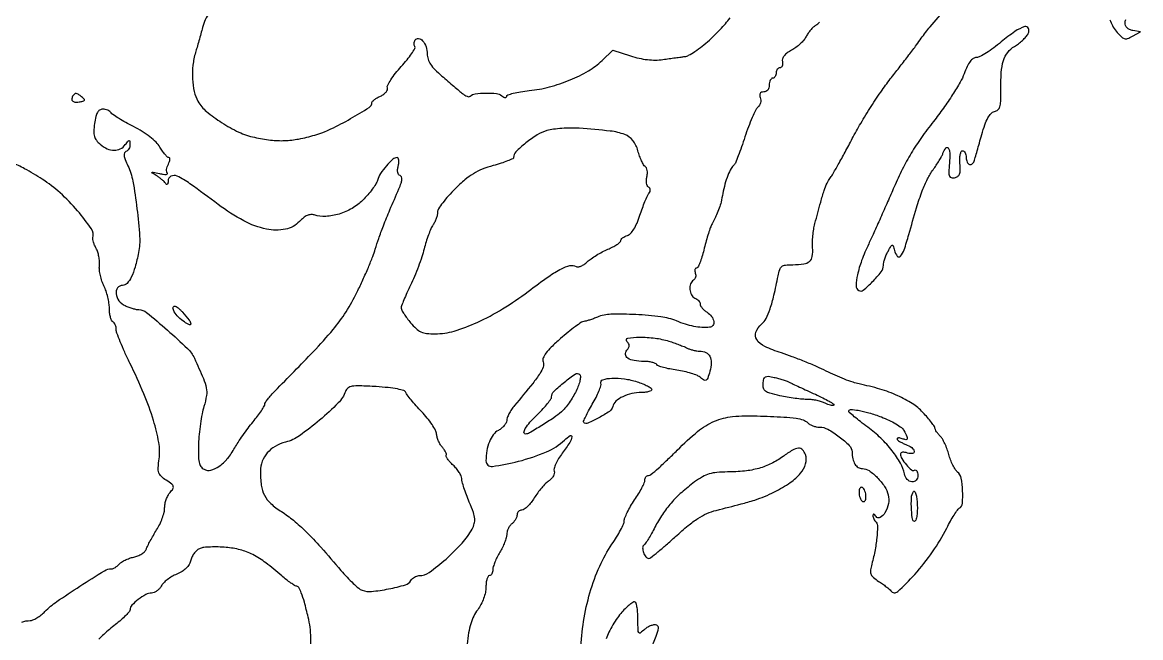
# Model space of a CAD drawing. Extents: x 0 to 1938, y 0 to 2000.
# Drawn here: x 1043.8 to 1367.5, y 693.1 to 871.1 of the extents above; entities that cross this region are included whole.
import ezdxf

# ---------------------------------------------------------------- set-up
doc = ezdxf.new("R2010")
doc.units = 0

msp = doc.modelspace()

# ---------------------------------------------------------------- linework, layer by layer
for points in [[(1205.521349, 689.5, -0.034805), (1206.243911, 697.745928, -0.031967), (1208.109927, 706.055481, -0.033022), (1210.923277, 713.742842, -0.046457), (1214.483926, 720.112952, 0.013512), (1215.831515, 722.190041, 0.016529), (1216.972499, 724.204029, 0.015108), (1217.814981, 725.938445, 0.103076), (1218.018197, 726.862212, -0.095478), (1218.201263, 727.75845, -0.017312), (1218.906954, 729.311541, -0.018087), (1219.875318, 731.095638, -0.015523), (1221.018197, 732.900481, 0.013089), (1222.159927, 734.684237, 0.016199), (1223.124095, 736.404741, 0.01461), (1223.83624, 737.882092, 0.105377), (1224, 738.650481, -0.07826), (1224.081188, 739.166007, -0.090461), (1224.31618, 739.603579, -0.100781), (1224.665857, 739.896108, -0.124579), (1225.076357, 740, 0.177125), (1225.747195, 740.245342, 0.005734), (1227.956757, 742.154907, 0.010383), (1230.526639, 744.524773, 0.006954), (1233.370494, 747.335853, -0.026454), (1239.27981, 752.738249, -0.070819), (1244.141857, 755.694599, -0.076714), (1249.401069, 757.047491, -0.035148), (1256.5, 757.249059, -0.00265), (1264.199329, 756.885516, -0.020792), (1267.765906, 756.549049, -0.047188), (1269.829886, 756.065904, -0.115569), (1271.147712, 755.25, 0.069041), (1271.782353, 754.770918, 0.038923), (1272.660463, 754.367188, 0.038017), (1273.628145, 754.091915, 0.050329), (1274.538971, 754, -0.126843), (1276.979764, 753.370681, -0.036408), (1280.276666, 751.222609, -0.034312), (1283.172915, 748.688347, -0.192714), (1283.963556, 746.831787, 0.047763), (1284.19993, 744.825838, 0.086199), (1284.819232, 743.296307, 0.114355), (1285.769001, 742.344663, 0.140581), (1286.970625, 742, -0.153352), (1288.910139, 741.390816, -0.046983), (1291.281995, 739.382612, -0.046954), (1293.358944, 736.816849, -0.085395), (1294.446588, 734.356788, -0.11277), (1294.499876, 731.856922, -0.078394), (1293.501908, 729.203556, -0.136729), (1292.105901, 727.814762, -0.398616), (1290.905842, 728.11811, 0.032139), (1290.566625, 728.584495, 0.130982), (1290.283222, 728.785632, 0.352413), (1290.098131, 728.724109, 0.140326), (1290.015313, 728.45, 0.069985), (1290.074575, 727.978981, 0.038255), (1290.269841, 727.429375, 0.037246), (1290.558673, 726.890862, 0.048398), (1290.903295, 726.45, -0.200522), (1291.367729, 725.232429, -0.018822), (1291.142029, 721.967917, -0.022376), (1290.541595, 718.032686, -0.017561), (1289.552106, 713.830797, 0.047188), (1289.295146, 712.352358, 0.130272), (1289.484188, 711.321129, 0.111521), (1290.184422, 710.423555, 0.029765), (1291.661871, 709.353895, -0.011568), (1292.796365, 708.593845, -0.012723), (1293.858368, 707.805036, -0.012195), (1294.72962, 707.08789, -0.060873), (1295.153852, 706.619652, 0.450306), (1297.176168, 706.396203, 0.026318), (1302.095084, 711.348663, 0.030304), (1307.2898, 717.921912, 0.034808), (1311.392518, 724.787894, -0.01013), (1312.450977, 726.775728, -0.013075), (1313.506528, 728.553982, -0.010859), (1314.45198, 729.985909, -0.103353), (1314.980984, 730.488248, 0.235167), (1315.89596, 731.963073, 0.034616), (1315.983286, 735.580423, 0.036165), (1315.553718, 739.223625, 0.173821), (1314.507177, 740.994044, -0.078945), (1313.862642, 741.728165, -0.025315), (1313.14925, 742.996602, -0.024544), (1312.486248, 744.511128, -0.025135), (1311.980751, 746.071486, 0.023099), (1311.476743, 747.649122, 0.021395), (1310.817906, 749.215295, 0.02194), (1310.110908, 750.557373, 0.064256), (1309.473574, 751.383569, -0.024532), (1308.907562, 752.008026, -0.027056), (1308.424914, 752.665575, -0.027879), (1308.078363, 753.266168, -0.109099), (1307.972942, 753.678571, 0.146525), (1307.808629, 754.167989, 0.010053), (1306.932076, 755.357679, 0.013668), (1305.801962, 756.748255, 0.009809), (1304.467562, 758.241186, 0.062413), (1301.384231, 760.823133, 0.03812), (1297.204302, 763.086378, 0.033), (1292.048206, 764.992388, 0.022726), (1286, 766.48956, -0.032773), (1284.250123, 766.960203, -0.011023), (1281.765625, 767.867982, -0.010913), (1279.053857, 768.995931, -0.012281), (1276.5, 770.199993, 0.012939), (1273.698816, 771.516161, 0.007099), (1270.20625, 772.989387, 0.007072), (1266.616313, 774.385218, 0.011215), (1263.5, 775.467475, -0.030767), (1258.676534, 777.356887, -0.134552), (1256.35994, 779.317471, -0.252762), (1256.13475, 781.438182, -0.115075), (1257.801452, 783.780185, 0.095455), (1259.087388, 785.446311, 0.034991), (1260.242707, 788.201691, 0.025189), (1261.364256, 792.150883, 0.009605), (1262.540878, 797.75, -0.031715), (1263.017845, 799.607661, -0.152492), (1263.642525, 800.487524, -0.138156), (1264.692288, 800.902172, -0.024364), (1266.829455, 801.015313, 0.031582), (1270.0048, 801.229386, 0.145042), (1271.673063, 801.971455, 0.181955), (1272.458356, 803.394636, 0.055762), (1272.54033, 805.890398, -0.028195), (1272.505722, 807.44907, -0.0157), (1272.630232, 809.345187, -0.01562), (1272.877295, 811.26169, -0.024343), (1273.221244, 812.890398, -0.002524), (1274.8975, 819.145094, -0.013468), (1275.921554, 822.529409, -0.024544), (1276.738111, 824.63566, -0.066209), (1277.576748, 826, 0.039961), (1278.291757, 827.03734, 0.00304), (1279.976575, 829.996875, 0.004169), (1281.937837, 833.560547, 0.003163), (1284.03125, 837.5, -0.013272), (1286.479562, 841.890744, -0.008663), (1289.524253, 846.828653, -0.008714), (1292.662435, 851.543234, -0.01644), (1295.382188, 855.214562, 0.002494), (1297.907757, 858.432136, 0.00239), (1300.437268, 861.720364, 0.002366), (1302.641254, 864.642529, 0.008609), (1304, 866.52876, -0.023045), (1306.570306, 869.888042, -0.00531), (1311.219039, 875.29848, -0.005573)], [(1097.879049, 873.946197, 0.085216), (1095.953756, 869.677032, -0.002603), (1095.470866, 867.853374, -0.00188), (1094.91423, 865.824898, -0.001899), (1094.370594, 863.900898, -0.004128), (1093.935477, 862.429002, 0.046886), (1093.184133, 858.759886, 0.039568), (1093.068435, 854.796703, 0.04123), (1093.559176, 851.109709, 0.076722), (1094.641097, 848.302632, 0.088167), (1097.107849, 845.355518, 0.032476), (1101.495743, 842.135448, 0.032635), (1106.486237, 839.390236, 0.056087), (1110.977657, 837.87382, 0.024027), (1115.678566, 837.0886, 0.038666), (1119.734964, 836.925571, 0.038443), (1123.784732, 837.389148, 0.023417), (1128.467473, 838.523433, 0.039884), (1133.127372, 840.299823, 0.018926), (1138.824942, 843.278913, 0.010757), (1144.182215, 846.498505, 0.257512), (1145, 847.981065, -0.206298), (1145.145496, 848.318693, -0.030481), (1145.728585, 848.805926, -0.030164), (1146.530349, 849.325307, -0.021751), (1147.480288, 849.809065, 0.047544), (1148.395226, 850.336016, 0.064194), (1149.095975, 850.983318, 0.080573), (1149.489443, 851.645691, 0.182541), (1149.497541, 852.21958, -0.211905), (1149.551149, 852.97725, -0.021885), (1150.48118, 854.55719, -0.024224), (1151.820848, 856.417014, -0.017015), (1153.496318, 858.379365, 0.01395), (1155.167297, 860.312341, 0.021534), (1156.489411, 862.081166, 0.017238), (1157.426775, 863.561986, 0.277683), (1157.420048, 864.129365, -0.093453), (1157.262091, 864.54001, -0.05959), (1157.230391, 865.052265, -0.057156), (1157.322234, 865.58278, -0.067091), (1157.530011, 866.048558, -0.305956), (1158.504572, 866.487748, -0.174879), (1159.674129, 865.823244, -0.096417), (1160.658774, 864.085902, -0.08102), (1161, 861.993918, 0.081419), (1161.244876, 860.500082, 0.065845), (1161.962046, 859.039592, 0.048939), (1163.246314, 857.470029, 0.020624), (1165.25, 855.618337, -0.000015), (1166.999349, 854.130523, -0.000015), (1168.741146, 852.64895, -0.000015), (1170.256966, 851.359436, -0.000062), (1171.166667, 850.585308, 0.035791), (1171.847739, 850.084931, 0.05204), (1172.515856, 849.755498, 0.065665), (1173.075954, 849.628504, 0.222891), (1173.419226, 849.752559, -0.164679), (1174.864324, 850.466677, -0.028694), (1177.940362, 850.698331, -0.029301), (1181.031988, 850.572148, -0.149434), (1182.601258, 849.915964, 0.037518), (1183.153354, 849.523711, 0.10468), (1183.599927, 849.368688, 0.22435), (1183.879656, 849.460106, 0.206236), (1184, 849.73946, -0.32305), (1184.301988, 850.158083, -0.018318), (1185.92255, 850.631628, -0.022426), (1188.036074, 851.066267, -0.013971), (1190.54485, 851.39435, 0.039289), (1196.394595, 852.462665, 0.033343), (1202.346712, 854.473756, 0.034543), (1207.676105, 857.124536, 0.05962), (1211.614344, 860.116635), (1214.728688, 863.129367), (1219.840509, 861.457375, 0.023615), (1222.321716, 860.773637, 0.027306), (1224.739322, 860.365919, 0.028894), (1227.053824, 860.239182, 0.034796), (1229.226165, 860.397245, -0.000977), (1231.013021, 860.649498, -0.000904), (1232.847724, 860.901472, -0.000901), (1234.481949, 861.119906, -0.003025), (1235.553319, 861.254553, 0.099774), (1236.649581, 861.615243, 0.017922), (1238.489335, 862.749775, 0.01871), (1240.577733, 864.259213, 0.015951), (1242.664883, 866, 0.023493), (1245.828875, 869.092905, 0.023677), (1248.680071, 872.461268, 0.015574)], [(1274.537795, 871.246951, -0.053036), (1274.028339, 870.658342, -0.060368), (1273.426537, 870.218826, 0.059967), (1272.739436, 869.717854, 0.027515), (1271.969671, 868.917619, 0.02677), (1271.242451, 867.975653, 0.033335), (1270.676537, 867.025706, -0.058095), (1270.010629, 866.023997, -0.02905), (1268.960083, 864.920527, -0.028384), (1267.725864, 863.891198, -0.037198), (1266.485449, 863.10657, 0.036253), (1265.219736, 862.309281, 0.065849), (1264.339969, 861.462818, 0.086349), (1263.867465, 860.599773, 0.130576), (1263.808773, 859.75, -0.058224), (1263.858687, 859.080433, -0.08922), (1263.732108, 858.514063, -0.119602), (1263.454942, 858.13861, -0.175984), (1263.073324, 858, 0.138539), (1262.664025, 857.884373, 0.100098), (1262.315289, 857.559375, 0.085748), (1262.080476, 857.073285, 0.069846), (1262, 856.5, -0.064853), (1261.925306, 855.926543, -0.082425), (1261.70625, 855.440625, -0.098894), (1261.381354, 855.115568, -0.148195), (1261, 855, 0.191087), (1260.618118, 854.848523, 0.088204), (1260.29375, 854.4125, 0.068025), (1260.073693, 853.765418, 0.048028), (1260, 853, -0.071853), (1259.884887, 852.203107, -0.097797), (1259.549126, 851.561141, -0.110377), (1259.031382, 851.147519, -0.114041), (1258.393011, 851, 0.076529), (1257.728966, 850.897763, 0.182478), (1257.342798, 850.59401, 0.166868), (1257.233625, 850.088296, 0.062164), (1257.410382, 849.372945, -0.08494), (1257.55124, 848.666962, -0.067753), (1257.467559, 847.893972, -0.067973), (1257.180922, 847.173966, -0.086765), (1256.728266, 846.622945, 0.101345), (1256.090403, 845.799027, 0.011223), (1255.08268, 843.62674, 0.013309), (1253.998799, 840.954186, 0.010406), (1252.960895, 838, -0.004892), (1251.974394, 835.089904, -0.00721), (1251.046551, 832.55625, -0.003736), (1250.217635, 830.437562, -0.124613), (1249.899704, 830, 0.095727), (1248.972867, 828.866503, 0.028849), (1248.026815, 826.840556, 0.027047), (1247.183971, 824.340068, 0.023059), (1246.563217, 821.626892, -0.011869), (1246.054535, 819.149924, -0.029022), (1245.532591, 817.363855, -0.024259), (1244.753508, 815.473099, -0.006235), (1243.310631, 812.5, 0.032412), (1242.843766, 811.394209, 0.00826), (1242.2348, 809.545313, 0.008383), (1241.60847, 807.406638, 0.008405), (1241.054763, 805.25, -0.014676), (1240.511201, 803.237969, -0.022777), (1239.913721, 801.542187, -0.018928), (1239.332881, 800.248991, -0.285065), (1238.931644, 800, 0.19276), (1238.645872, 799.885578, 0.145008), (1238.475683, 799.589088, 0.096647), (1238.457409, 799.136891, 0.053577), (1238.599558, 798.601151, -0.078162), (1238.72431, 798.017004, -0.076891), (1238.66489, 797.419289, -0.081902), (1238.435515, 796.900093, -0.109884), (1238.068174, 796.542134, 0.17742), (1237.234023, 795.480633, 0.099833), (1237.042195, 793.832114, 0.100499), (1237.503972, 792.247079, 0.182118), (1238.5, 791.361626, -0.061929), (1239.073547, 791.055625, -0.060606), (1239.559375, 790.61657, -0.065917), (1239.888934, 790.117073, -0.113377), (1240, 789.633558, 0.128812), (1240.138774, 789.103827, 0.045533), (1240.5875, 788.45273, 0.041522), (1241.234714, 787.795119, 0.038049), (1242, 787.232073, -0.089234), (1243.303483, 786.050824, -0.121985), (1243.938025, 784.605856, -0.191322), (1243.695701, 783.452329, -0.228175), (1242.75, 782.889309, -0.037951), (1240.534787, 782.861712, -0.031194), (1238.187623, 783.158491, -0.029036), (1235.728672, 783.776411, -0.023629), (1233.178382, 784.711678, 0.068241), (1228.650976, 785.92809, 0.019495), (1221.389487, 786.563064, 0.018286), (1214.182199, 786.647172, 0.091596), (1210.248133, 785.818607, -0.010618), (1209.111315, 785.37895, -0.010941), (1207.968075, 784.992579, -0.010725), (1206.963969, 784.701035, -0.044992), (1206.345314, 784.594067, 0.130682), (1205.647422, 784.346273, 0.008487), (1203.879935, 783.089668, 0.011897), (1201.809616, 781.48683, 0.008569), (1199.57401, 779.604801, 0.012091), (1196.899454, 777.157499, 0.04112), (1195.336845, 775.387915, 0.069047), (1194.576274, 774.006538, 0.169792), (1194.543088, 772.864243, -0.157518), (1194.535475, 771.382196, -0.065726), (1193.658008, 769.560436, -0.025343), (1191.539225, 766.659392, -0.002712), (1186.251221, 760.211782, 0.025798), (1185.390449, 759.057477, 0.026605), (1184.662663, 757.832161, 0.027545), (1184.150282, 756.708102, 0.09323), (1184.001221, 755.91898, -0.121244), (1183.828776, 755.220609, -0.053512), (1183.295986, 754.425415, -0.048601), (1182.519512, 753.66274, -0.047012), (1181.602136, 753.054662, 0.10873), (1180.128268, 751.792933, 0.064676), (1178.981117, 749.775425, 0.055466), (1178.245903, 747.189638, 0.041574), (1178, 744.237319, 0.452358), (1179.849472, 742.611374, 0.032408), (1187.419174, 744.092702, 0.03516), (1195.534517, 746.85732, 0.08872), (1200.75, 750.241663, -0.049447), (1202.424049, 751.524262, -0.646145), (1202.904891, 751.20066, -0.103646), (1202.245013, 749.526448, -0.014673), (1200.108219, 746.477913, 0.023672), (1199.039349, 744.893057, 0.030417), (1198.2196, 743.338276, 0.031292), (1197.713942, 742.002278, 0.16797), (1197.739679, 741.236003, -0.145615), (1197.788254, 740.608124, -0.071926), (1197.507195, 739.851326, -0.061902), (1196.95846, 739.087294, -0.053374), (1196.21348, 738.436974, 0.045538), (1195.276515, 737.644529, 0.017812), (1194.130511, 736.39482, 0.017457), (1192.979119, 734.946291, 0.020783), (1192.00046, 733.500745, -0.027153), (1191.068055, 732.160599, -0.033691), (1190.055766, 731.028344, -0.035832), (1189.105329, 730.224073, -0.158984), (1188.418441, 730, 0.09609), (1187.877046, 729.894986, 0.097203), (1187.416667, 729.595343, 0.098608), (1187.108437, 729.148114, 0.102067), (1187, 728.622445, -0.086594), (1186.892217, 728.004766, -0.04354), (1186.559375, 727.28386, -0.041499), (1186.073942, 726.578122, -0.048188), (1185.5, 726, 0.062692), (1184.925842, 725.387197, 0.044217), (1184.440625, 724.576365, 0.044558), (1184.109903, 723.702562, 0.068298), (1184, 722.901725, -0.070746), (1183.867439, 721.969537, -0.022192), (1183.413598, 720.630984, -0.021678), (1182.767822, 719.163743, -0.022393), (1182.003738, 717.77417, 0.021154), (1181.239374, 716.392205, 0.021021), (1180.59278, 714.947725, 0.021423), (1180.136152, 713.640273, 0.072886), (1180.003738, 712.75, -0.055183), (1179.928182, 712.080565, -0.074666), (1179.707348, 711.514063, -0.094024), (1179.381831, 711.134005, -0.170382), (1179, 711, 0.269454), (1178.614868, 710.776201, 0.056117), (1178.29375, 710.028945, 0.044833), (1178.072618, 708.960846, 0.028644), (1178, 707.69428, -0.054099), (1177.833068, 706.155959, -0.033461), (1177.324609, 704.408042, -0.032497), (1176.55853, 702.669046, -0.038947), (1175.61194, 701.151726, 0.046542), (1174.484169, 699.281429, 0.037598), (1173.626012, 697.097701, 0.031639), (1172.992026, 694.461633, 0.017927), (1172.543673, 691.207446, -0.007779)], [(1358.608661, 871.886762, 0.049086), (1359.339836, 870.212689, 0.043959), (1360.406731, 868.645653, 0.018806), (1361.841071, 867.020845, 0.125065), (1362.74853, 866.450479, 0.166754), (1363.688494, 866.467561, 0.040484), (1365.120768, 867.123673), (1367.5, 868.45604), (1365.25, 868.797571, -0.06371), (1364.30975, 869.065798, -0.09313), (1363.596614, 869.544175, -0.103397), (1363.155119, 870.206215, -0.095812), (1363, 871.008278, -0.129789), (1363.246349, 871.941328, -0.133146)], [(1043.68161, 697.566701, -0.090235), (1046.063001, 698, 0.105858), (1046.879527, 698.17483, 0.031837), (1048.009369, 698.770976, 0.030337), (1049.224778, 699.620122, 0.028738), (1050.351871, 700.624598, -0.044805), (1053.771576, 703.480789, -0.008647), (1060.482932, 707.964751, -0.004712), (1067.562118, 712.425651, -0.139103), (1069.586638, 713, 0.091984), (1070.116566, 713.098322, 0.042726), (1070.748178, 713.405224, 0.040396), (1071.375569, 713.851663, 0.044747), (1071.899982, 714.379485, -0.077625), (1072.548032, 714.951471, -0.030687), (1073.590142, 715.530066, -0.029462), (1074.81308, 716.027871, -0.032579), (1076.046029, 716.359206, 0.047771), (1077.242529, 716.719992, 0.046808), (1078.357529, 717.303142, 0.050722), (1079.234625, 718.007762, 0.110219), (1079.700546, 718.729721, -0.028155), (1080.101261, 719.652068, -0.007465), (1080.844365, 721.075706, -0.007549), (1081.739672, 722.67218, -0.007702), (1082.676943, 724.230128, 0.028237), (1083.566182, 725.855769, 0.024244), (1084.317602, 727.655051, 0.024968), (1084.839339, 729.358562, 0.061897), (1085, 730.651387, -0.04998), (1085.116109, 731.810043, -0.035728), (1085.465358, 733.066214, -0.03627), (1085.977087, 734.227331, -0.062066), (1086.584198, 735.093038, 0.038024), (1087.414478, 736.163831, 0.226089), (1087.509782, 736.845859, 0.156114), (1087.04286, 737.50603, 0.016361), (1085.47394, 738.609032, -0.039332), (1083.979782, 739.765458, -0.128652), (1083.303068, 740.803747, -0.097477), (1083.123468, 742.20616, -0.017314), (1083.3932, 744.852055, 0.078305), (1083.299016, 749.543079, 0.030078), (1081.767007, 755.899573, 0.025024), (1078.988023, 763.591846, 0.01454), (1074.930886, 772.537336, -0.007501), (1073.425393, 775.736272, -0.009882), (1072.154698, 778.699464, -0.007624), (1071.184242, 781.20081, -0.088945), (1071, 782.228319, 0.054504), (1070.92583, 782.906706, 0.049259), (1070.70625, 783.577755, 0.052388), (1070.383104, 784.142982, 0.098614), (1070, 784.5, -0.155925), (1069.613652, 784.951437, -0.036975), (1069.29375, 785.902144, -0.034535), (1069.073471, 787.101579, -0.028154), (1069, 788.405379, 0.038003), (1068.886782, 789.89283, 0.021943), (1068.537345, 791.654481, 0.021837), (1068.028536, 793.401778, 0.033941), (1067.425003, 794.849881, -0.035201), (1066.841556, 796.259771, -0.026063), (1066.391585, 797.886402, -0.026565), (1066.127642, 799.47496, -0.052309), (1066.118682, 800.753519, 0.042608), (1066.133664, 801.966513, 0.028592), (1065.953825, 803.342259, 0.028826), (1065.623558, 804.664395, 0.049446), (1065.180176, 805.70949, -0.021039), (1064.734629, 806.613366, -0.024954), (1064.393978, 807.502154, -0.024957), (1064.185225, 808.267722, -0.124313), (1064.198949, 808.70949, 0.224763), (1063.741718, 811.476456, 0.025819), (1059.779689, 816.607166, 0.030748), (1054.728532, 821.809315, 0.043274), (1049.591211, 825.732205, 0.014278), (1044.464287, 828.785283, 0.043251), (1040.762429, 830.447764, 0.038)], [(1127.006782, 686.120692, 0.034747), (1127.323463, 693.048666, 0.053301), (1126.543655, 699, 0.006913), (1125.432118, 703.34198, 0.026472), (1124.561299, 705.993071, 0.040976), (1123.792031, 707.57663, 0.265133), (1123.049744, 708, -0.146584), (1122.607765, 708.132419, -0.010248), (1121.529019, 708.874688, -0.013834), (1120.265341, 709.837028, -0.009946), (1118.906733, 710.977661, 0.018855), (1114.291165, 714.714578, 0.043), (1110.48935, 717.081926, 0.052422), (1106.845898, 718.479355, 0.044718), (1102.790221, 719.184375, 0.014678), (1100.528236, 719.305247, 0.015415), (1098.299823, 719.290103, 0.015228), (1096.383226, 719.159425, 0.064033), (1095.261355, 718.900978, 0.087513), (1094.445166, 718.423971, 0.050052), (1093.650612, 717.600127, 0.047987), (1092.995306, 716.580862, 0.057457), (1092.592828, 715.513832, -0.071394), (1092.084936, 714.272783, -0.064125), (1091.233352, 713.173421, -0.057247), (1090.035598, 712.225894, -0.039804), (1088.500475, 711.435752, 0.03399), (1087.109459, 710.740097, 0.030062), (1085.764529, 709.836098, 0.031286), (1084.651487, 708.87076, 0.075744), (1084.000883, 708.00165, -0.059502), (1083.463783, 707.233604, -0.052759), (1082.740585, 706.578212, -0.055807), (1081.949887, 706.126187, -0.097416), (1081.214816, 705.966731, 0.120078), (1079.526061, 705.520358, 0.039902), (1077.365582, 704.113561, 0.037981), (1075.507774, 702.441351, 0.192839), (1075, 701.173737, -0.180436), (1074.792226, 700.616727, -0.015786), (1073.751563, 699.48982, -0.019124), (1072.377987, 698.196399, -0.013687), (1070.75, 696.853482, 0.009794), (1069.027097, 695.454664, 0.009867), (1067.364593, 693.992785, 0.00972), (1065.967006, 692.663261, 0.038726)], [(1225.612049, 689.716396, 0.023179), (1227.304869, 693.530596, 0.046277), (1227.947546, 695.775163, 0.362415), (1227.456516, 696.65506, 0.117914), (1226.727664, 696.751581, 0.05628), (1225.798684, 696.548205, 0.051274), (1224.827121, 696.102125, 0.050713), (1223.962755, 695.466294, -0.02502), (1222.728946, 694.457216, -0.422265), (1222.260144, 694.534603, -0.148282), (1222.029271, 695.246326, -0.004815), (1222, 698.285995, 0.016112), (1221.9421, 700.082277, 0.022641), (1221.766515, 701.676202, 0.019992), (1221.516387, 702.942815, 0.198101), (1221.205156, 703.373207, 0.280083), (1220.726763, 703.376748, 0.02819), (1219.741288, 702.709566, 0.028863), (1218.572886, 701.706899, 0.01873), (1217.33794, 700.424176, 0.030176), (1216.054173, 698.79922, 0.018595), (1214.736448, 696.748411, 0.018626), (1213.580644, 694.615914, 0.031503), (1212.796191, 692.741952, -0.001207)]]:
    msp.add_lwpolyline(points, format="xyb")
for points in [[(1327.150758, 865.478492, -0.015403), (1324.969415, 863.763683, -0.019234), (1322.838804, 862.315557, -0.017767), (1320.991727, 861.250713, -0.122465), (1319.983466, 861, 0.154277), (1319.062171, 860.7088, 0.078647), (1318.181224, 859.855852, 0.052201), (1317.309913, 858.403165, 0.020633), (1316.412994, 856.25, -0.043016), (1315.277758, 853.834965, -0.011853), (1313.085171, 850.251563, -0.011884), (1310.39763, 846.294184, -0.012162), (1307.545082, 842.5, 0.014055), (1304.035503, 837.794921, 0.018013), (1301.089455, 833.266254, 0.018331), (1298.517962, 828.604371, 0.015488), (1296.137094, 823.5, -0.001963), (1294.269326, 819.195476, -0.001527), (1292.205289, 814.528125, -0.001544), (1290.254358, 810.188782, -0.003742), (1288.779988, 807, 0.020574), (1286.748707, 802.187907, 0.036809), (1285.543702, 798.070376, 0.044385), (1285.159191, 794.944826, 0.268946), (1285.900022, 793.56179, 0.320609), (1287.228503, 793.650846, 0.026746), (1289.922274, 796.115081, 0.030284), (1292.366613, 798.925518, 0.15987), (1293.035435, 800.826923, -0.05376), (1293.139809, 801.634102, -0.02157), (1293.44695, 802.705673, -0.021047), (1293.880295, 803.841883, -0.024944), (1294.386576, 804.873241, -0.005565), (1295.286704, 806.455093, -0.231374), (1295.604203, 806.666566, -0.366639), (1295.866797, 806.498249, -0.010543), (1296.257521, 805.123241, 0.099285), (1297.059947, 803.477666, 0.470357), (1297.96955, 803.441383, 0.102548), (1299.039235, 805.279767, 0.012588), (1300.409409, 809.75, -0.004706), (1302.654287, 817.508402, -0.016761), (1304.303571, 822.409878, -0.026031), (1305.791309, 825.831414, -0.043788), (1307.426424, 828.5, 0.012301), (1308.323945, 829.776951, 0.011296), (1309.184338, 831.132812, 0.011376), (1309.89677, 832.376775, 0.036076), (1310.292232, 833.25, -0.068767), (1311.122116, 834.804222, -0.525534), (1311.813167, 834.787154, -0.142535), (1312.248366, 833.356023, -0.022857), (1312.149023, 830.405842, 0.01004), (1311.992546, 827.769608, 0.095189), (1312.161424, 826.656723, 0.258066), (1312.676385, 826.200237, 0.105803), (1313.641818, 826.191215, 0.101304), (1314.541781, 826.575323, 0.151234), (1315.066022, 827.243478, 0.090059), (1315.276748, 828.366659, 0.021157), (1315.206718, 830.285373, -0.025265), (1315.165676, 831.736677, -0.044274), (1315.29838, 832.930149, -0.058626), (1315.567067, 833.750978, -0.292252), (1315.956718, 834, -0.184486), (1316.354991, 833.84787, -0.090306), (1316.693536, 833.4125, -0.070168), (1316.922982, 832.765313, -0.050191), (1317, 832, 0.101078), (1317.263064, 830.712001, 0.220198), (1317.994917, 830.051265, 0.277049), (1318.829533, 830.255194, 0.129357), (1319.41686, 831.25, -0.000023), (1319.640769, 832.0403, -0.000002), (1320.180445, 833.944752, -0.000003), (1320.823746, 836.214792, -0.000002), (1321.519066, 838.668304, -0.015541), (1322.429536, 841.537844, -0.041162), (1323.307917, 843.501639, -0.06097), (1324.209597, 844.752284, -0.143106), (1325.188189, 845.338961, 0.118135), (1326.162818, 845.860018, 0.135075), (1326.737147, 846.74407, 0.067682), (1327.005564, 848.285087, 0.012529), (1327.040878, 851.170658, -0.01781), (1327.164452, 856.590198, -0.05921), (1327.789745, 860.092108, -0.091732), (1329.019001, 862.465267, -0.09753), (1330.994235, 864.181907, 0.032982), (1332.160886, 864.957924, 0.025562), (1333.324137, 865.945729, 0.026165), (1334.317647, 866.984044, 0.054964), (1334.948476, 867.903726, 0.221619), (1335.032097, 869.416833, 0.391131), (1333.986236, 869.914505, 0.077), (1331.108361, 868.505718, 0.022028)], [(1058.488892, 849.982027, 0.102076), (1058.141695, 849.031249, 0.255493), (1058.389321, 848.360388, 0.176393), (1059.214323, 848.042566, 0.052863), (1060.577456, 848.161603, 0.021049), (1061.558794, 848.396375, 0.307156), (1061.776262, 848.655685, 0.235521), (1061.64175, 849.012221, 0.013835), (1060.744753, 849.798558, 0.03643), (1059.975362, 850.346974, 0.116848), (1059.380616, 850.539977, 0.171997), (1058.89952, 850.412248, 0.104642)], [(1064.70665, 841.849577, 0.022234), (1064.505403, 839.591073, 0.077471), (1064.665986, 838.140072, 0.100108), (1065.230984, 837.01221, 0.052818), (1066.324981, 835.882846, 0.064201), (1068.375271, 834.575776, 0.10566), (1070.370113, 834.111269, 0.124317), (1072.153099, 834.5271, 0.111711), (1073.607954, 835.75, -0.007341), (1074.43156, 836.802516, -0.210776), (1074.730223, 836.956738, -0.406628), (1074.917026, 836.795777, -0.017021), (1074.968197, 835.833333, -0.067558), (1074.890584, 835.166279, -0.066091), (1074.63792, 834.538671, -0.071542), (1074.255881, 834.043935, -0.112634), (1073.799189, 833.766396, 0.221422), (1073.359014, 833.350069, 0.129107), (1073.269857, 832.614559, 0.061082), (1073.579293, 831.442759, 0.015721), (1074.363743, 829.645898, -0.066349), (1075.782526, 825.225273, -0.014092), (1076.992354, 817.213514, -0.014112), (1077.748704, 809.145234, -0.066008), (1077.438985, 804.5, -0.018536), (1076.440129, 800.336726, -0.045479), (1075.322133, 797.397179, -0.068469), (1074.106952, 795.586412, -0.213931), (1072.799112, 795, 0.238218), (1071.375503, 794.280935, 0.193032), (1070.940245, 792.604221, 0.132376), (1071.778721, 790.567954, 0.122973), (1073.547053, 789.160515, 0.01863), (1074.626935, 788.716282, 0.01723), (1075.76517, 788.340901, 0.017518), (1076.801308, 788.077357, 0.053561), (1077.521376, 788, -0.173319), (1079.718002, 787.214982, -0.00816), (1085.809465, 782.055214, -0.011252), (1091.570161, 776.778243, -0.094068), (1093.611391, 773.913615, -0.005986), (1096.220049, 768.065085, -0.052916), (1097.059382, 765.369418, -0.089868), (1097.097211, 763.126426, -0.032232), (1096.375616, 760, 0.025202), (1095.841798, 757.826926, 0.011666), (1095.357785, 754.958387, 0.011522), (1094.988294, 751.914133, 0.015716), (1094.805151, 749.156212, 0.010636), (1094.758751, 745.746863, 0.051572), (1094.972276, 743.826133, 0.097455), (1095.491168, 742.625913, 0.115062), (1096.403332, 741.79416, 0.192683), (1098.354751, 741.540018, 0.089976), (1100.711004, 742.62254, 0.06785), (1103.141417, 744.866923, 0.045084), (1105.28556, 748.00388, -0.017905), (1106.24378, 749.583484, -0.007956), (1107.613551, 751.598651, -0.007863), (1109.132864, 753.688436, -0.01053), (1110.579591, 755.531826, 0.00977), (1111.889786, 757.196037, 0.013485), (1112.995255, 758.743115, 0.010067), (1113.846477, 760.061473, 0.139186), (1114, 760.60229, -0.147941), (1114.152971, 761.107978, -0.015867), (1114.871984, 762.116763, -0.018426), (1115.831585, 763.284635, -0.013835), (1116.968457, 764.499298, 0.003439), (1128.014376, 775.819868, 0.01837), (1133.766977, 782.254343, 0.031388), (1137.501934, 787.376782, 0.027944), (1140.727398, 793.124428, 0.006955), (1142.382003, 796.624454, 0.006689), (1143.960876, 800.214676, 0.006639), (1145.267918, 803.415701, 0.024016), (1145.973366, 805.5, -0.015176), (1146.9468, 808.552726, -0.008329), (1148.313267, 812.231087, -0.006368), (1150.189543, 816.860227, -0.002786), (1152.789638, 822.952353, 0.0175), (1153.432068, 824.589399, 0.06173), (1153.673498, 825.691443, 0.122622), (1153.566174, 826.393666, 0.216637), (1153.14466, 826.785113, -0.175884), (1152.731905, 827.112092, -0.091212), (1152.490523, 827.733118, -0.0678), (1152.44501, 828.584683, -0.041), (1152.610127, 829.58276, 0.034835), (1152.775144, 830.509242, 0.060385), (1152.764211, 831.289936, 0.090631), (1152.592807, 831.815255, 0.275315), (1152.282722, 832, 0.187763), (1151.05171, 831.520829, 0.02934), (1149.203071, 829.613314, 0.033183), (1147.509117, 827.360438, 0.071329), (1146.593708, 825.39544, -0.067862), (1146.115251, 824.349601, -0.018563), (1145.086108, 822.850783, -0.018412), (1143.780606, 821.221918, -0.018236), (1142.354786, 819.68812, -0.065389), (1139.24478, 817.300203, -0.057346), (1135.485178, 815.667732, -0.059888), (1131.639689, 814.986037, -0.091037), (1128.281805, 815.410558, 0.100226), (1127.290892, 815.517541, 0.081782), (1126.256846, 815.247508, 0.064835), (1125.167072, 814.582167, 0.034762), (1124.008729, 813.509292, -0.157665), (1119.945543, 811.269194, -0.099682), (1114.486487, 811.310734, -0.071729), (1107.882423, 813.717877, -0.037674), (1100.5, 818.429531, 0.004779), (1092.30227, 824.45457, 0.04628), (1088.585976, 826.640791, 0.230362), (1086.835258, 826.617047, 0.280978), (1085.984687, 825.25, -0.030716), (1085.937406, 824.577225, -0.180463), (1085.774035, 824.269944, -0.361462), (1085.536609, 824.262497, -0.078521), (1085.234687, 824.585463, 0.052116), (1084.81597, 825.083438, 0.019015), (1084.128314, 825.69819, 0.018612), (1083.319577, 826.31842, 0.021159), (1082.5, 826.849201, -0.006756), (1081.34935, 827.548206, -0.579094), (1081.355718, 827.713823, -0.173204), (1081.679789, 827.759342, -0.002829), (1083.5, 827.373062, 0.018298), (1084.605886, 827.173901, 0.048305), (1085.408773, 827.137703, 0.147522), (1085.764069, 827.26515, 0.446665), (1085.785184, 827.490807, -0.154577), (1085.582671, 827.920829, -0.060318), (1085.574095, 828.585021, -0.052148), (1085.740606, 829.359477, -0.043882), (1086.070368, 830.131483, 0.032701), (1086.395745, 830.848474, 0.066191), (1086.535867, 831.451123, 0.120246), (1086.479006, 831.84581, 0.306154), (1086.250791, 832, -0.192786), (1085.832058, 832.167684, -0.024388), (1085.147901, 832.88717, -0.025752), (1084.390264, 833.863426, -0.018732), (1083.647166, 835.020154, 0.064377), (1082.532606, 836.44992, 0.029091), (1080.745814, 838.023119, 0.026527), (1078.51258, 839.586322, 0.022551), (1076.004406, 840.997776, -0.00885), (1073.714398, 842.205094, -0.011793), (1071.681081, 843.386811, -0.009141), (1070.037317, 844.436547, -0.10807), (1069.51383, 844.977622, 0.103946), (1069.140854, 845.369475, 0.051624), (1068.53609, 845.699676, 0.048081), (1067.811613, 845.9242, 0.051154), (1067.072652, 846, 0.133625), (1066.185388, 845.758568, 0.131075), (1065.535085, 845.0996, 0.075513), (1065.065515, 843.879453, 0.020829)], [(1195.638583, 839.810804, 0.071522), (1192.837759, 838.589358, 0.031514), (1189.534108, 836.245562, 0.026965), (1186.685138, 833.675539, 0.198266), (1186, 832.015637, -0.296975), (1185.782485, 831.681717, -0.010073), (1184.266129, 831.047865, -0.016026), (1182.359943, 830.36554, -0.01013), (1180.097459, 829.686849, 0.026653), (1176.927424, 828.620582, 0.042107), (1174.361189, 827.342976, 0.039085), (1171.915865, 825.581599, 0.019448), (1169.097459, 823.001699, 0.016091), (1167.145475, 820.941694, 0.020769), (1165.497379, 818.923394, 0.019044), (1164.280624, 817.164378, 0.142724), (1164, 816.201307, -0.058334), (1163.904715, 815.387373, -0.028265), (1163.605002, 814.3815, -0.027575), (1163.170136, 813.356491, -0.035507), (1162.655325, 812.472506, 0.046872), (1162.056855, 811.389067, 0.013942), (1161.34926, 809.633348, 0.013854), (1160.660643, 807.606558, 0.014546), (1160.097413, 805.57719, -0.019508), (1159.438984, 803.293, -0.009804), (1158.439949, 800.462156, -0.00972), (1157.291037, 797.57151, -0.014202), (1156.158678, 795.07719, 0.007376), (1155.117197, 792.863826, 0.009912), (1154.243609, 790.827355, 0.007347), (1153.575947, 789.109609, 0.097198), (1153.46659, 788.441464, 0.118434), (1153.627993, 787.852135, 0.016509), (1154.279034, 786.75638, 0.01812), (1155.154725, 785.490986, 0.014479), (1156.18544, 784.191464, 0.0311), (1157.795535, 782.503143, 0.081466), (1159.18841, 781.581877, 0.078363), (1160.835119, 781.13432, 0.02725), (1163.297902, 781, 0.07268), (1168.77473, 781.800334, 0.034313), (1175.478869, 784.314661, 0.0306), (1182.805217, 788.209149, 0.02413), (1190.230153, 793.267222, -0.007496), (1196.178901, 797.616163, -0.034227), (1199.833534, 799.846069, -0.064888), (1202.32023, 800.753313, -0.195903), (1204.065079, 800.459779, 0.181609), (1204.635179, 800.347609, 0.059077), (1205.473132, 800.59133, 0.049873), (1206.419898, 801.109441, 0.038469), (1207.337675, 801.847504, -0.035076), (1208.441131, 802.747271, -0.016449), (1209.981647, 803.758876, -0.016208), (1211.672826, 804.717634, -0.02189), (1213.263647, 805.465692, 0.019576), (1214.694895, 806.130646, 0.028), (1215.902446, 806.838266, 0.02713), (1216.791219, 807.500395, 0.222638), (1217, 807.946032, -0.168009), (1217.137048, 808.342381, -0.058794), (1217.56846, 808.775634, -0.050303), (1218.194618, 809.176588, -0.040447), (1218.935183, 809.479428, 0.128595), (1219.864214, 810.065927, 0.048471), (1220.808065, 811.294634, 0.038746), (1221.72404, 813.051022, 0.021994), (1222.567501, 815.296816, -0.008524), (1223.284438, 817.374054, -0.010065), (1224.035248, 819.3126, -0.009048), (1224.729324, 820.919454, -0.060646), (1225.180876, 821.660972, 0.068587), (1225.489543, 822.186382, 0.117826), (1225.569847, 822.685161, 0.134043), (1225.41456, 823.122154, 0.102681), (1225.044888, 823.472258, -0.153385), (1224.683854, 823.889902, -0.063285), (1224.473506, 824.615867, -0.054485), (1224.431533, 825.512792, -0.045984), (1224.577357, 826.452191, 0.046054), (1224.723056, 827.391664, 0.054534), (1224.68073, 828.288809, 0.063334), (1224.469842, 829.015067, 0.153212), (1224.108202, 829.433128, -0.124308), (1223.635807, 829.920422, -0.022617), (1223.053266, 831.046797, -0.023109), (1222.478988, 832.460484, -0.019158), (1221.996808, 834.011855, 0.098817), (1220.545803, 836.940321, 0.138379), (1218.214277, 838.671766, 0.064397), (1213.996231, 839.682262, 0.008905), (1205, 840.482392, 0.020377), (1202.611642, 840.554422, 0.015256), (1199.981334, 840.446234, 0.015485), (1197.507243, 840.191536, 0.033734)], [(1090.192908, 787.25, -0.010366), (1092.086894, 784.949782, -0.122127), (1092.561126, 783.902121, -0.607472), (1092.206696, 783.626467, -0.037333), (1090.707091, 784.456266, -0.047343), (1089.014805, 785.809854, -0.06117), (1087.766075, 787.356136, -0.124977), (1087.402551, 788.496923, -0.431846), (1087.876397, 789, -0.132601), (1088.286237, 788.889364, -0.029922), (1088.892494, 788.485937, -0.028991), (1089.557826, 787.91989, -0.024583)], [(1230.929002, 778.877244, -0.007366), (1232.423525, 778.383045, -0.006572), (1233.961096, 777.826608, -0.006607), (1235.329878, 777.29005, -0.020252), (1236.236431, 776.877244, 0.0355), (1237.038728, 776.541034, 0.02215), (1238.018303, 776.257691, 0.022194), (1239.013826, 776.063245, 0.037145), (1239.863986, 776, -0.108867), (1241.6782, 775.600248, -0.169751), (1242.815727, 774.497107, -0.129695), (1243.19894, 772.667789, -0.053309), (1242.797137, 770.145414, -0.012186), (1242.209024, 768.166347, -0.160783), (1241.764208, 767.558908, -0.303186), (1241.195608, 767.541195, -0.041518), (1240.194307, 768.287644, 0.081977), (1239.199521, 768.911327, 0.022452), (1237.455843, 769.550822, 0.022065), (1235.384824, 770.107305, 0.021384), (1233.251117, 770.485914, -0.014459), (1231.199829, 770.820672, -0.019835), (1229.379554, 771.247547, -0.016953), (1227.927888, 771.702835, -0.171503), (1227.4421, 772.093684, 0.160817), (1227.023223, 772.445297, 0.034637), (1226.109154, 772.738268, 0.032815), (1224.953702, 772.942938, 0.026234), (1223.690983, 773.015313, -0.037464), (1220.861427, 773.241284, -0.107536), (1219.033178, 773.947942, -0.228744), (1218.402857, 775.004348, -0.197753), (1218.790509, 776.247578, 0.047454), (1219.294468, 776.987563, 0.127841), (1219.449904, 777.599487, 0.137397), (1219.283313, 778.181815, 0.058486), (1218.776206, 778.823794, -0.605719), (1219.057901, 779.722232, -0.043362), (1222.398838, 780.027328, -0.032632), (1226.934486, 779.751026, -0.044665)], [(1204.095227, 764.446035, -0.023168), (1203.191598, 762.782763, -0.017652), (1202.056635, 761.047789, -0.017957), (1200.874681, 759.494648, -0.039448), (1199.841262, 758.418777, -0.033095), (1197.660986, 756.724906, -0.010326), (1194.179712, 754.475388, -0.005661), (1190.578804, 752.308518, -0.13338), (1189.44284, 752, -0.442933), (1189.00911, 752.478006, -0.114405), (1189.384724, 753.593242, -0.044846), (1190.746367, 755.413239, -0.015856), (1193, 757.76703, 0.012455), (1194.532119, 759.345604, 0.017055), (1195.825, 760.845368, 0.013853), (1196.805986, 762.136753, 0.156749), (1197, 762.740415, -0.202879), (1197.682341, 764.352841, -0.023266), (1200.701828, 767.020546, -0.020885), (1203.915221, 769.389831, -0.359081), (1205.126728, 769.273272, -0.209293), (1205.360408, 768.675705, -0.04269), (1205.215289, 767.522566, -0.036905), (1204.790789, 766.06984, -0.023323)], [(1226, 764.881462, -0.271396), (1225.801017, 764.54187, -0.055222), (1225.132572, 764.258929, -0.044299), (1224.178478, 764.063994, -0.028258), (1223.047053, 764, 0.052975), (1220.192403, 763.6967, 0.060322), (1217.594905, 762.800604, 0.069726), (1215.637819, 761.484761, 0.147012), (1214.693798, 759.937083, -0.180394), (1213.714725, 758.544348, -0.025599), (1210.680047, 756.684049, -0.022653), (1207.503611, 755.136126, -0.307569), (1206.300963, 755.365704, -0.307691), (1206.240208, 755.684353, -0.007979), (1206.86909, 757.075557, -0.014186), (1207.711073, 758.737734, -0.008877), (1208.785422, 760.636074, 0.015298), (1209.858459, 762.590215, 0.020516), (1210.701851, 764.426572, 0.018145), (1211.271937, 765.972819, 0.161044), (1211.270214, 766.689358, -0.424843), (1211.813228, 767.728013, -0.060934), (1214.449477, 768.163949, -0.046418), (1218.084659, 767.979825, -0.042062), (1221.75, 767.131462, -0.017598), (1223.378379, 766.543108, -0.026253), (1224.751563, 765.906002, -0.024255), (1225.775716, 765.298481, -0.251855)], [(1265.967177, 766.934834, 0.010776), (1266.887131, 766.473275, 0.001597), (1268.766189, 765.588018, 0.001799), (1270.993703, 764.557024, 0.001547), (1273.343255, 763.488577, -0.009844), (1275.548198, 762.441395, -0.017317), (1277.320943, 761.478215, -0.012421), (1278.647669, 760.651635, -0.475118), (1278.678901, 760.345568, -0.211434), (1278.352178, 760.219344, -0.043786), (1277.727056, 760.304619, -0.038982), (1276.962009, 760.542128, -0.028121), (1276.151388, 760.91898, 0.047049), (1275.162554, 761.333987, 0.022981), (1273.838727, 761.68245, 0.022567), (1272.417801, 761.920963, 0.030305), (1271.114963, 762, -0.024324), (1269.612233, 762.073149, -0.009002), (1267.506549, 762.316973, -0.008896), (1265.214447, 762.665912, -0.010599), (1263.066966, 763.079059, -0.012726), (1260.184714, 763.774358, -0.092574), (1258.906744, 764.386628, -0.178748), (1258.340894, 765.239785, -0.078773), (1258.238417, 766.610046, -0.040203), (1258.459645, 767.955768, -0.20701), (1258.907505, 768.543002, -0.160825), (1259.721105, 768.701221, -0.022343), (1261.437849, 768.403832, -0.013092), (1262.697485, 768.092391, -0.011265), (1264.004397, 767.70083, -0.011409), (1265.174481, 767.291606, -0.03184)], [(1137.356134, 764.343247, -0.111665), (1135.244375, 760.99517, -0.020694), (1129.853131, 756.029898, -0.021785), (1124.022758, 751.511031, -0.090245), (1120, 749.637892, 0.065103), (1116.988694, 748.414839, 0.085166), (1114.693116, 746.536579, 0.090509), (1113.250344, 744.099944, 0.084473), (1112.715502, 741.250311, 0.037312), (1112.951058, 737.165739, 0.087345), (1113.870784, 734.258976, 0.09011), (1115.706443, 731.89582, 0.041575), (1118.822936, 729.538733, -0.03174), (1122.298019, 727.016182, -0.022198), (1125.887422, 723.766647, -0.015887), (1130.189754, 719.229991, -0.005682), (1136.042111, 712.5, 0.01315), (1137.804684, 710.533217, 0.015219), (1139.586885, 708.758242, 0.014346), (1141.174812, 707.353558, 0.081735), (1142.142522, 706.783376, 0.119042), (1144.864272, 706.420979, 0.022812), (1149.82759, 707.172201, 0.019463), (1154.695481, 708.336418, 0.197681), (1156.29969, 709.59178, -0.072118), (1156.718129, 710.130434, -0.055103), (1157.310099, 710.586335, -0.055859), (1157.976844, 710.895813, -0.080917), (1158.616412, 711, 0.156828), (1161.574081, 711.95108, 0.024479), (1166.440444, 715.815919, 0.028211), (1171.10947, 720.40301, 0.06169), (1173.996232, 724.49296, 0.054626), (1174.634695, 726.081066, 0.094732), (1174.753881, 727.493087, 0.060292), (1174.350773, 729.253286, 0.01184), (1173.177452, 732.285157, -0.009567), (1172.343776, 734.410633, -0.011296), (1171.639627, 736.452619, -0.010229), (1171.121624, 738.194717, -0.067241), (1171, 739.095012, 0.109151), (1170.832763, 739.851967, 0.033586), (1170.266783, 740.883013, 0.031817), (1169.4592, 741.984175, 0.030061), (1168.503943, 742.996296, -0.019375), (1167.583102, 743.931121, -0.03166), (1166.88746, 744.798756, -0.033582), (1166.455283, 745.511019, -0.326856), (1166.506125, 745.839458, 0.259391), (1166.593771, 746.146795, 0.053867), (1166.40096, 746.69637, 0.043965), (1166.008298, 747.362068, 0.0287), (1165.448462, 748.056949, -0.047702), (1164.840664, 748.87289, -0.031952), (1164.301838, 749.905312, -0.032173), (1163.904951, 750.98317, -0.053376), (1163.729945, 751.93498, 0.104765), (1163.406705, 753.042571, 0.023571), (1162.391672, 754.736455, 0.023444), (1161.008689, 756.617916, 0.020826), (1159.402478, 758.440438, -0.008404), (1157.777887, 760.194028, -0.010693), (1156.341785, 761.868083, -0.008832), (1155.20042, 763.308765, -0.082833), (1154.83161, 764.00517, 0.243495), (1154.262243, 764.558763, 0.024718), (1152.373239, 765.029515, 0.023456), (1149.721412, 765.424612, 0.010598), (1146.217193, 765.704859, 0.005787), (1141.441906, 765.929633, 0.047018), (1139.259079, 765.801784, 0.121649), (1138.06891, 765.306179, 0.149551)], [(1292.466574, 756.926622, -0.021499), (1294.661037, 755.996193, -0.024439), (1296.672879, 754.915665, -0.024658), (1298.271935, 753.842584, -0.110205), (1299.004087, 752.992363, -0.013746), (1299.840791, 751.320042, -0.163271), (1299.921182, 750.609946, -0.400882), (1299.544782, 750.353922, -0.050338), (1298.5, 750.638374, 0.035287), (1297.924825, 750.813692, 0.065776), (1297.440625, 750.85932, 0.10787), (1297.119619, 750.776562, 0.283113), (1297, 750.582238, 0.225908), (1297.143003, 750.281884, 0.029465), (1297.734375, 749.856863, 0.029594), (1298.542361, 749.410107, 0.020652), (1299.5, 749, -0.061917), (1301.25179, 748.072364, -0.193027), (1301.968276, 746.975809, -0.443727), (1301.498728, 746.342324, -0.101603), (1300, 746.5, 0.036925), (1299.233349, 746.682351, 0.066188), (1298.5875, 746.700126, 0.104022), (1298.157586, 746.56148, 0.269111), (1298, 746.289894, 0.136372), (1298.389428, 744.888632, 0.041616), (1299.689549, 743.087864, 0.039433), (1301.173106, 741.610041, 0.325355), (1302.068422, 741.542287, -0.231525), (1302.420423, 741.577087, -0.170373), (1302.726349, 741.322533, -0.092517), (1302.933668, 740.76291, -0.042595), (1303, 739.985693, -0.181631), (1302.485395, 738.615808, -0.248426), (1301.276707, 738.153787, -0.186186), (1299.915053, 738.880148, -0.131334), (1299.150463, 740.457223, 0.081948), (1298.005235, 743.558105, 0.037225), (1295.585606, 747.158385, 0.03444), (1292.310325, 750.781632, 0.032683), (1288.513807, 753.9898, -0.005139), (1286.400359, 755.584932, -0.008054), (1284.619681, 757.004169, -0.003169), (1283.133254, 758.244443, -0.220757), (1283, 758.531544, -0.422101), (1283.558007, 759.074765, -0.035286), (1285.783957, 758.857278, -0.030551), (1288.839355, 758.145028, -0.016981)], [(1263.985619, 745.48939, -0.044622), (1260.624016, 743.444772, -0.046387), (1256.995564, 742.060114, -0.041695), (1252.84499, 741.268304, -0.026048), (1247.900038, 741.005577, 0.021206), (1244.837251, 740.872564, 0.052106), (1242.627654, 740.447787, 0.056448), (1240.659633, 739.599855, 0.028762), (1238.400038, 738.128773, 0.022833), (1234.656173, 735.099574, 0.031318), (1231.602899, 732.027028, 0.03286), (1229.070291, 728.72265, 0.029582), (1226.893643, 725, -0.008855), (1225.957134, 723.234283, -0.011478), (1225.033327, 721.651515, -0.00929), (1224.2115, 720.368946, -0.094512), (1223.770169, 719.92005, 0.249376), (1223.346556, 719.099531, 0.07904), (1223.587233, 717.697056, 0.078155), (1224.254964, 716.42596, 0.237074), (1225.10284, 716, 0.167659), (1225.672551, 716.196559, 0.004564), (1227.761506, 717.863762, 0.008974), (1230.191611, 719.913352, 0.005975), (1232.905428, 722.344722, -0.012723), (1236.499835, 725.47863, -0.029975), (1239.369901, 727.578653, -0.038565), (1241.966072, 728.979001, -0.04277), (1244.659577, 729.907861, 0.002471), (1251.85241, 731.756269, 0.012814), (1255.792551, 732.898263, 0.021542), (1258.641555, 733.940846, 0.01928), (1261.5, 735.260248, 0.03126), (1266.082602, 737.966847, 0.070037), (1269.072631, 740.674306, 0.102228), (1270.514335, 743.368405, 0.149842), (1270.488011, 746.037773, 0.116677), (1269.654384, 747.429628, 0.224406), (1268.462715, 747.87459, 0.11483), (1266.709904, 747.307709, 0.023549)], [(1286, 735.118034, 0.045566), (1286.074052, 734.307139, 0.045713), (1286.29375, 733.523987, 0.049743), (1286.616342, 732.879804, 0.113876), (1287, 732.5, 0.195087), (1287.378235, 732.435758, 0.183858), (1287.70625, 732.651013, 0.1076), (1287.928341, 733.159191, 0.049451), (1288, 733.881966, 0.045566), (1287.925948, 734.692861, 0.045713), (1287.70625, 735.476013, 0.049743), (1287.383658, 736.120196, 0.113876), (1287, 736.5, 0.195087), (1286.621765, 736.564242, 0.183858), (1286.29375, 736.348987, 0.1076), (1286.071659, 735.840809, 0.049451)], [(1302.22943, 726.82943, -0.605368), (1301.531691, 727.047804, -0.030745), (1301.176845, 730.059175, -0.026134), (1301.164473, 733.528098, -0.132651), (1301.75325, 735.35075, -0.478545), (1302.062403, 735.382365, -0.116343), (1302.37292, 734.874061, -0.043723), (1302.641869, 733.722035, -0.017616), (1302.814136, 732.114136, -0.02017), (1302.868545, 730.369027, -0.025262), (1302.77196, 728.752585, -0.02483), (1302.560087, 727.438384, -0.144979)]]:
    msp.add_lwpolyline(points, format="xyb", close=True)

doc.saveas('drawing.dxf')
